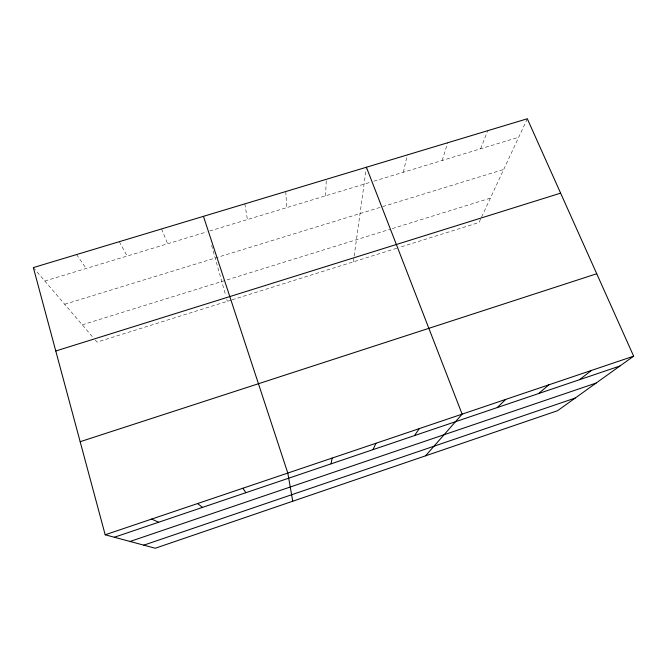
<?xml version="1.0" encoding="UTF-8"?>
<svg xmlns="http://www.w3.org/2000/svg" width="667" height="667" viewBox="0 0 667 667"><rect width="100%" height="100%" fill="white"/><g stroke="black" fill="none" stroke-linecap="round" stroke-linejoin="round"><path stroke-width="0.5" stroke-dasharray="3.33 2.5" d="M325.588 195.84L326.305 179.323M353.385 261.831L354.06 256.97M354.194 256.003L366.266 168.242M403.335 172.244L407.279 154.936M442.188 160.464L447.715 142.746M480.64 148.791L487.719 130.699M527.305 118.768L479.039 222.486L398.991 247.549M231.199 300.1L97.04 342.113L93.797 338.319M232.166 299.8L398.007 247.857M82.258 324.821L390.362 229.181M392.338 228.573L490.37 198.141M64.699 304.269L381.699 206.912M382.683 206.612L503.727 169.443M44.831 281.024L206.753 231.891M209.713 230.99L369.968 182.374M373.887 181.182L518.709 137.244M33.35 267.584L93.147 337.56M76.572 254.569L86.193 268.467M119.318 241.687L127.13 256.053M161.606 228.948L167.634 243.763M211.597 245.331L225.721 295.573M226.797 299.4L227.339 301.309M244.831 203.869L247.415 219.551M285.784 191.537L286.702 207.637"/><path stroke-width="1" d="M331.082 463.84L332.133 458.079M373.003 449.641L375.955 443.263M414.465 435.601L419.285 428.623M425.513 455.844L462.123 414.149L366.408 167.25M497.274 407.554L505.753 399.4M538.602 393.555L548.874 384.826M579.473 379.715L591.504 370.418M633.65 356.17L557.57 410.697L155.261 548.232L105.186 534.784L33.35 267.584L527.305 118.768L633.65 356.17L105.186 534.784M143.814 545.156L575.187 398.066M114.357 537.243L619.901 366.025M130.073 541.462L596.148 383.05M80.157 441.704L596.732 273.753M55.77 350.992L560.622 193.147M151.642 519.076L158.679 522.236M197.557 503.56L202.51 507.387M242.938 488.219L245.84 492.713M203.443 216.341L287.794 473.061L292.763 501.225"/></g></svg>
